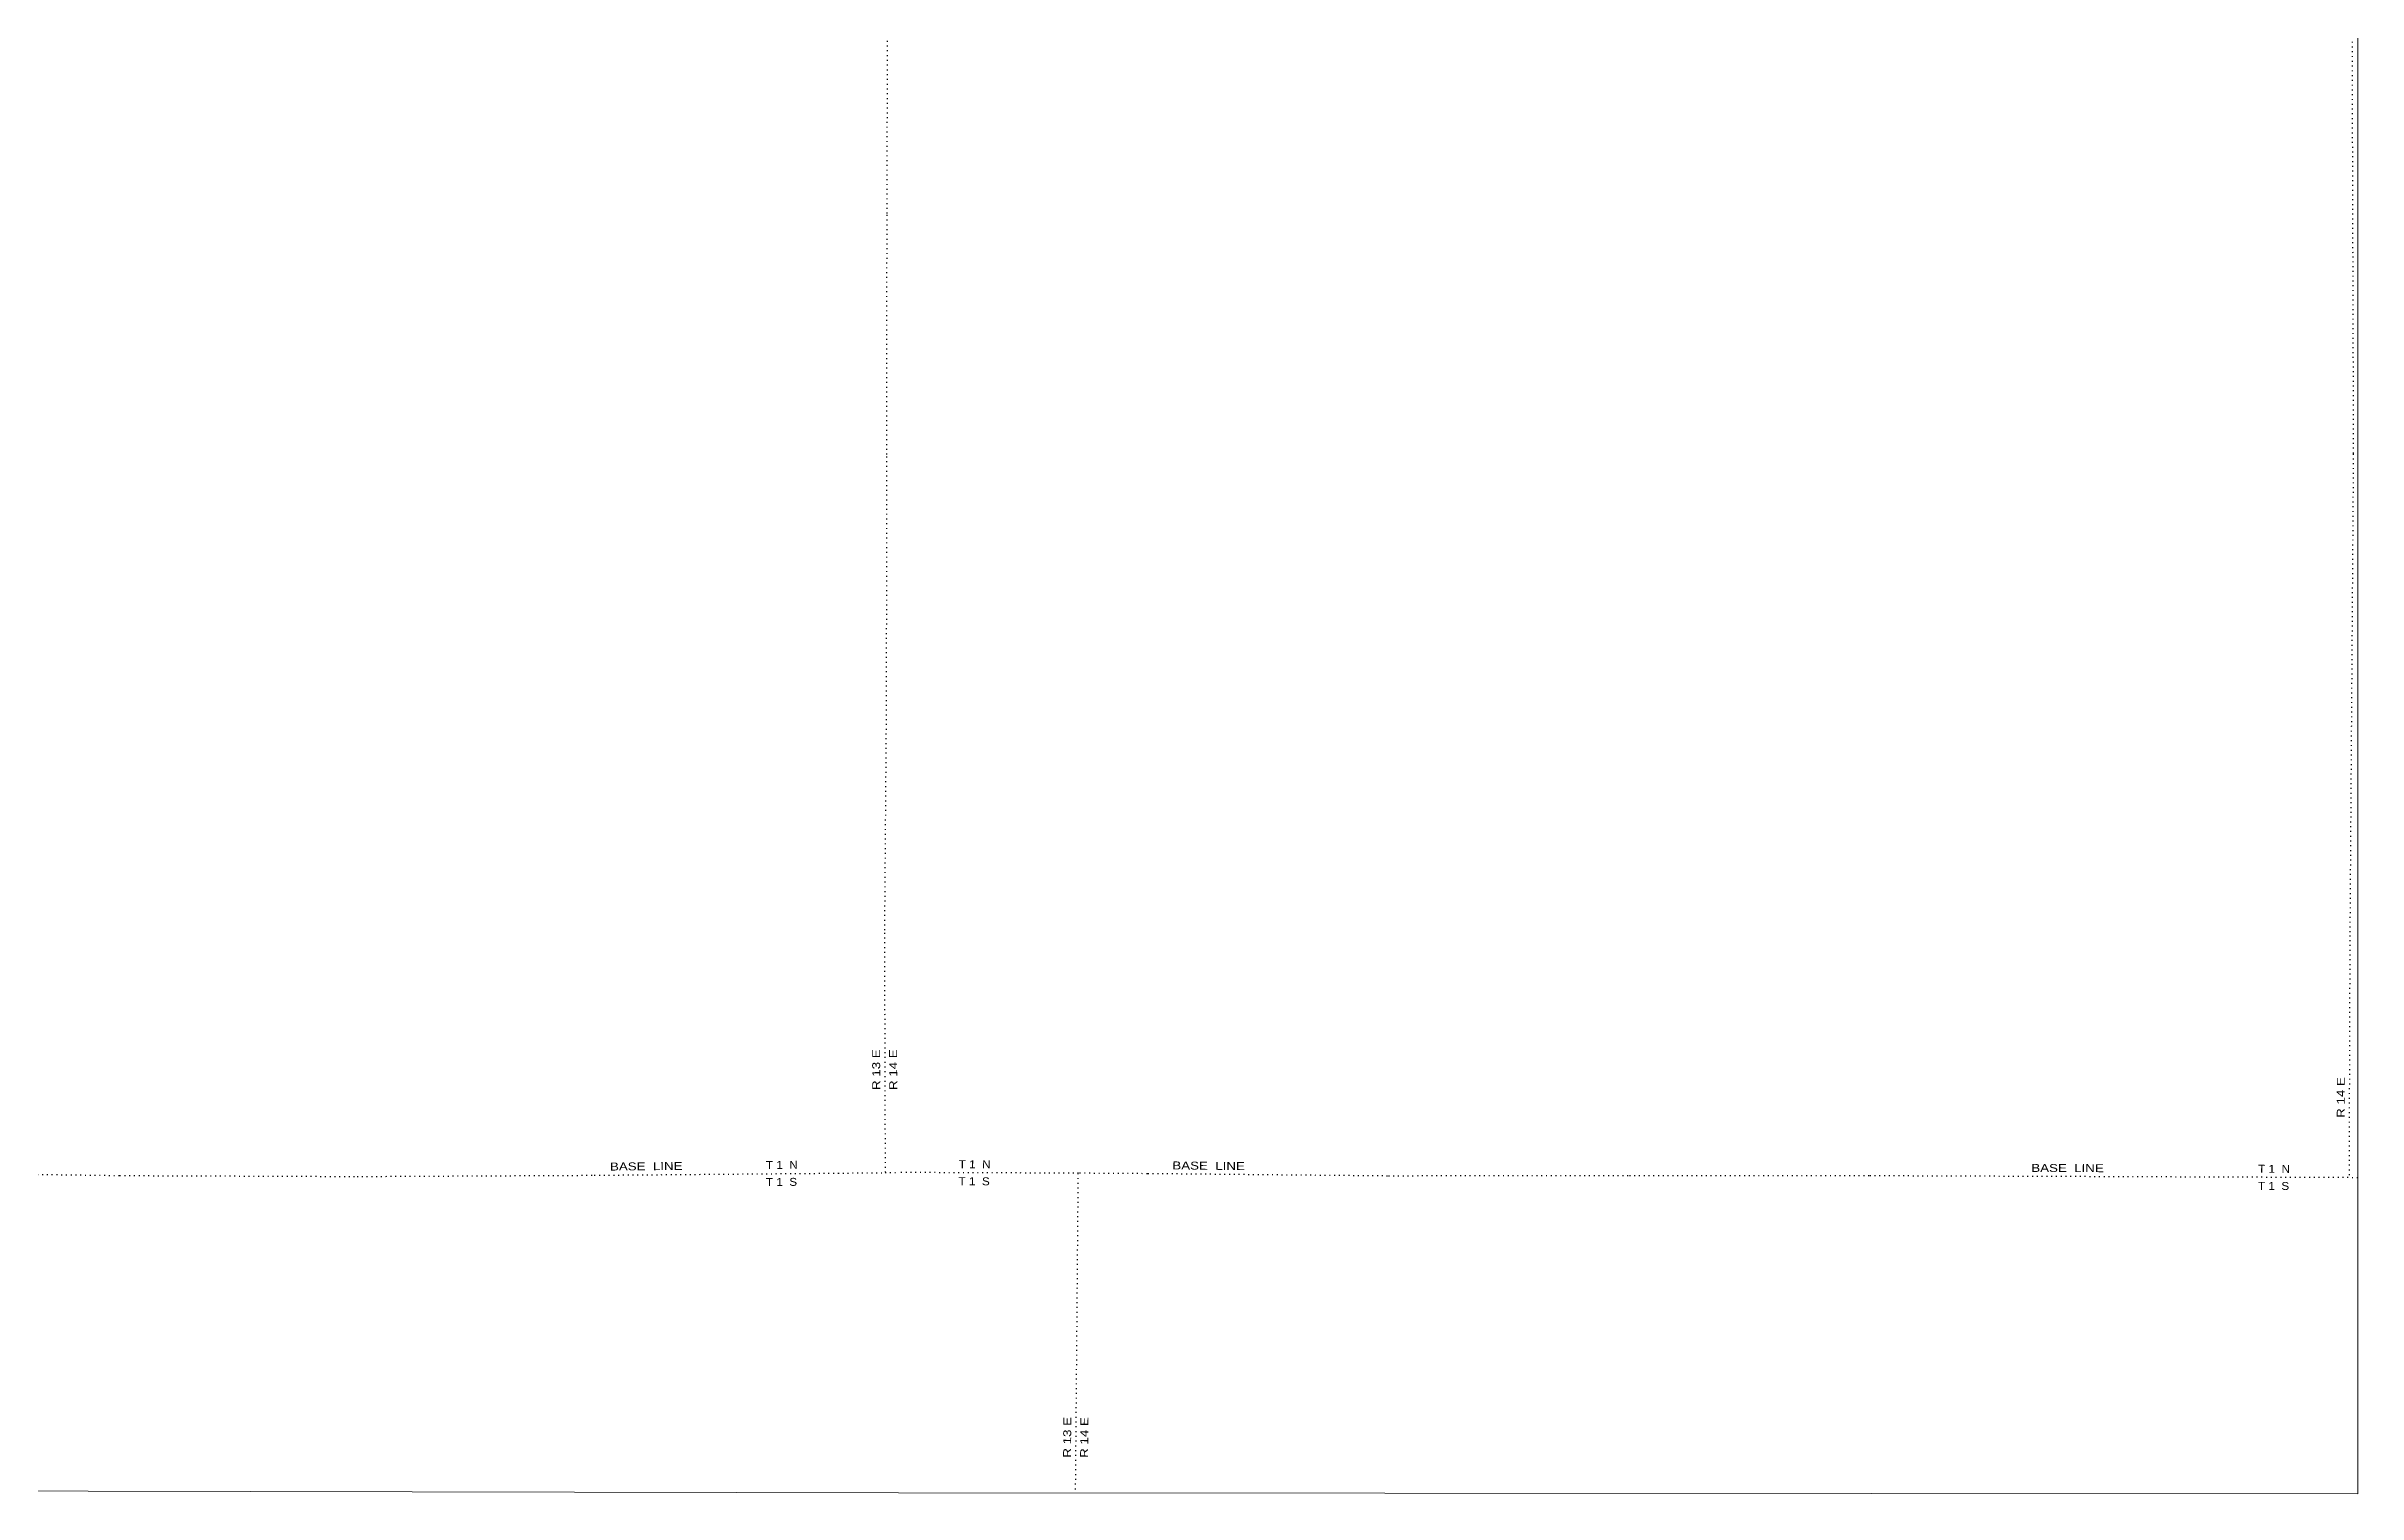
# Model space of a CAD drawing. Header units: feet. Extents: x -256679 to 5, y -731788 to -547785.
# Drawn here: x -50827 to 0, y -731788 to -699961 of the extents above; entities that cross this region are included whole.
import ezdxf

# ---------------------------------------------------------------- set-up
doc = ezdxf.new("R2010")
doc.units = ezdxf.units.FT
doc.header["$LTSCALE"] = 70
doc.linetypes.add('DOTTED', pattern=[1.5, 0.3, -1.2])
doc.layers.add('4', color=7, linetype='Continuous', lineweight=13)
doc.layers.add('6', color=7, linetype='DOTTED', lineweight=25)

msp = doc.modelspace()

# ---------------------------------------------------------------- linework, layer by layer
at = {"layer": '4'}
msp.add_lwpolyline([(-254669.8, -547785.08), (-222837.12, -548113.49), (-191004.03, -548398.11), (-159170.57, -548638.96), (-127336.83, -548836.01), (-95502.83, -548989.26), (-63668.65, -549098.74), (-31834.36, -549164.42), (0, -549186.32), (0, -731787.88), (-32085.53, -731765.81), (-64171, -731699.6), (-224595.32, -730706.58), (-256679.15, -730375.58)], close=True, dxfattribs=at)
msp.add_lwpolyline([(-254669.8, -547785.08), (-222837.12, -548113.49), (-191004.03, -548398.11), (-159170.57, -548638.96), (-127336.83, -548836.01), (-95502.83, -548989.26), (-63668.65, -549098.74), (-31834.36, -549164.42), (0, -549186.32), (0, -731787.88), (-32085.53, -731765.81), (-64171, -731699.6), (-224595.32, -730706.58), (-256679.15, -730375.58)], close=True, dxfattribs=at)
at = {"layer": '6'}
msp.add_line((-28140.23, -724740.15), (-28200.39, -731770.83), dxfattribs=at)
for points in [[(-159.51, -686157.2), (-170.01, -687726.15), (-147.49, -692955.82), (-131.22, -698285.88), (-98.61, -708919.91), (-174.3, -719511.45), (-192.11, -724837.77)], [(-32312.27, -691058.93), (-32327.76, -696784.35), (-32333.1, -699419.97), (-32345.96, -703667.66), (-32350.97, -708979.07), (-32355.64, -714232.33), (-32396.15, -719453.32), (-32380.87, -724718.72)], [(-64152.05, -724669.7), (-60181.78, -724683.9), (-54592.9, -724714.88), (-49212.47, -724790.82), (-43991.87, -724811.74), (-38774.99, -724784.51), (-33415.87, -724738.02), (-32380.87, -724727.72), (-32075.85, -724724.32)], [(0, -724838.28), (-10743.64, -724797.67), (-16043.05, -724796.64), (-21332.43, -724801.67), (-26613.65, -724750.5), (-28127.17, -724740.16), (-32075.85, -724724.32)]]:
    msp.add_lwpolyline(points, dxfattribs=at)

# ---------------------------------------------------------------- texts
for s, rotation, width, p in [('R 13 E', 90.166, 1.25, (-32488.21, -722909.63)), ('R 14 E', 90.166, 1.25, (-32114.92, -722909.43)), ('R 14 E', 89.808, 1.25, (-287.71, -723521.81)), ('BASE  LINE', 0.497, 1.25, (-38429.31, -724681.51)), ('T 1  N', 0.497, 1.1, (-35001.99, -724647.81)), ('T 1  N', 359.77, 1.1, (-30761.59, -724629.59)), ('BASE  LINE', 359.445, 1.25, (-26065.44, -724655.81)), ('BASE  LINE', 359.783, 1.25, (-7178.57, -724711.15)), ('T 1  N', 359.783, 1.1, (-2191.11, -724730)), ('T 1  S', 0.497, 1.1, (-35002.35, -725022.99)), ('T 1  S', 359.77, 1.1, (-30767.64, -725003.31)), ('T 1  S', 359.783, 1.1, (-2194.91, -725105.2)), ('R 13 E', 89.51, 1.25, (-28293.75, -730994.87)), ('R 14 E', 89.51, 1.25, (-27918.77, -730998.2))]:
    msp.add_text(s, height=175, rotation=rotation, dxfattribs=dict(at, width=width)).set_placement(p)

doc.saveas('drawing.dxf')
